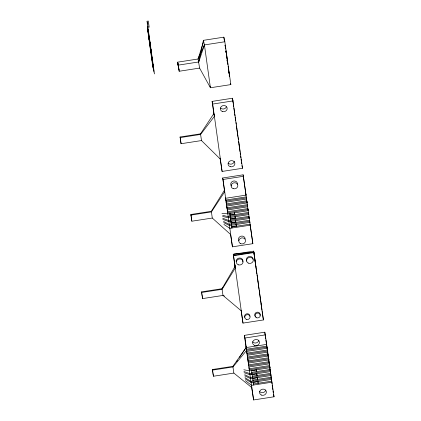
<?xml version="1.0" encoding="UTF-8"?>
<svg xmlns="http://www.w3.org/2000/svg" width="421" height="421" viewBox="0 0 421 421"><rect width="100%" height="100%" fill="white"/><g stroke="black" fill="none" stroke-linecap="round" stroke-linejoin="round"><path stroke-width="0.63" d="M178.272 66.129L178.541 67.997L178.088 64.881L178.583 67.318L178.325 66.129M178.567 67.649L178.446 67.36M178.32 65.455L178.415 66.092L178.309 65.413M201.006 52.678L198.096 58.998L177.678 62.155L178.325 65.118L198.744 61.961L203.422 40.327L223.851 37.164L224.851 41.758L230.84 84.6L210.416 87.757L199.601 68.091L198.096 58.998L203.185 42.716M198.744 61.961L204.422 44.915L203.422 40.327L203.59 41.537M198.096 58.998L204.422 44.915L224.851 41.758M234.807 264.667L234.96 266.54L222.004 288.711L222.988 295.437L241.27 310.84M211.289 211.321L190.866 214.484L190.997 215.078L211.421 211.916L211.289 211.321L224.409 190.25L224.73 191.729L211.421 211.916L212.279 218.046L230.719 234.571M200.507 133.841L213.815 113.659L214.4 116.328L200.633 134.431L180.209 137.593L180.077 136.999L200.507 133.841L201.491 140.567L220.388 159.17M236.613 361.681L237.339 360.602M239.528 357.355L246.09 347.625L244.375 335.358L264.798 332.195L266.714 344.389L246.285 347.551L246.064 346.536L246.448 349.277L266.872 346.12L267.246 348.225L246.822 351.382M251.9 387.683L233.85 373.08L213.426 376.242L212.442 369.512L232.866 366.354L246.09 347.625L253.61 399.95L274.039 396.787L271.382 378.363L271.603 379.379L251.179 382.542L245.148 378.832M222.835 287.696L222.004 288.711L201.58 291.874L202.564 298.6L222.988 295.437M191.055 215.831L190.971 215.22M191.245 217.183L191.155 216.568M191.434 218.531L191.345 217.92M191.618 219.883L191.534 219.267M201.77 293.221L201.68 292.606M201.954 294.568L201.87 293.958M202.143 295.921L202.059 295.305M202.333 297.268L202.248 296.658M212.626 370.864L212.542 370.248M212.815 372.211L212.731 371.601M213.005 373.564L212.921 372.948M213.194 374.911L213.11 374.301M177.678 62.155L179.183 71.254L199.601 68.091M213.984 114.849L212.1 101.393L232.524 98.23L242.528 168.279L222.104 171.436L220.078 158.438M212.1 101.393L212.684 104.061L233.108 100.903M180.077 136.999L181.067 143.724L201.491 140.567M224.593 191.555L222.693 177.983L243.117 174.826L246.069 195.112L225.645 198.27M222.693 177.983L223.014 179.462L243.443 176.299M225.503 197.817L225.814 200.059L246.243 196.896L246.464 197.912L246.617 199.007L226.193 202.164M246.464 197.912L226.04 201.075L225.814 200.059M226.045 201.712L226.361 203.953L246.785 200.796L247.006 201.812L247.159 202.901L226.735 206.058M247.006 201.812L226.582 204.969L226.361 203.953M226.672 206.169L226.903 207.848L247.332 204.69L247.553 205.706L247.706 206.795L227.277 209.958M247.553 205.706L227.124 208.863L226.903 207.848M227.672 212.758L248.095 209.6L248.248 210.689L227.824 213.852L221.946 213.421M229.75 214.889L234.702 214.126L234.802 214.584L234.486 212.342M191.723 220.615L191.855 221.209L212.279 218.046M229.85 215.352L248.422 212.479L248.795 214.584L228.366 217.746L222.593 216.452M230.298 218.783L235.244 218.02L235.35 218.478L235.113 216.799M230.398 219.246L248.964 216.373L249.337 218.478L228.913 221.641L222.83 219.399M249.185 217.389L228.761 220.551L222.662 218.215M230.84 222.677L235.792 221.914L235.892 222.372L235.576 220.13M230.94 223.141L249.506 220.267L249.885 222.372L229.456 225.535L223.662 222.593M249.732 221.283L229.303 224.446L223.498 221.414M231.382 226.577L236.334 225.809L236.434 226.266L236.123 224.025M231.487 227.035L250.053 224.161L252.858 243.675L232.434 246.838L230.582 234.386M250.274 225.177L229.85 228.34L223.919 224.461M256.847 273.818L253.674 251.142L233.245 254.273L234.192 255.179L253.895 252.132L263.409 319.949L242.985 323.107L241.133 310.672M235.107 267.598L233.245 254.273L233.566 255.731L253.989 252.574M244.375 335.358L244.954 338.026L265.383 334.869M246.759 351.493L246.995 353.172L267.419 350.014L267.64 351.03L267.793 352.119L247.369 355.277M267.64 351.03L247.216 354.187L246.995 353.172M247.301 355.387L247.537 357.066L267.961 353.908L268.182 354.924L268.335 356.013L247.911 359.176M268.182 354.924L247.758 358.082L247.537 357.066M247.769 358.718L248.085 360.96L268.509 357.803L268.73 358.818L268.882 359.908L248.458 363.07M268.73 358.818L248.306 361.976L248.085 360.96M269.272 362.713L269.051 361.697L248.627 364.854L248.848 365.875L269.272 362.713L269.424 363.802L249 366.965M249.016 367.628L249.169 368.754L269.598 365.591L269.972 367.696L249.548 370.859L243.843 369.764M251.832 370.606L256.163 369.938L256.526 371.59L256.21 369.349M251.574 372.359L270.14 369.485L270.514 371.59L250.09 374.753L244.08 372.711M270.361 370.501L249.937 373.664L243.917 371.532M251.758 374.601L256.71 373.832L257.068 375.49L256.831 373.806M252.116 376.253L270.687 373.38L271.061 375.485L250.632 378.647L244.712 375.8M270.908 374.395L250.484 377.558L244.743 374.716M252.3 378.495L257.252 377.726L257.615 379.384L257.378 377.7M252.663 380.147L271.229 377.274L271.603 379.379M271.45 378.29L251.027 381.452L244.985 377.648M253.463 382.294L257.799 381.621L258.157 383.278L257.847 381.031M253.205 384.041L271.777 381.168M271.998 382.184L251.569 385.347L245.422 380.684M253.895 252.132L233.96 254.068L234.192 255.179M222.646 215.326L228.214 216.652L248.643 213.494L248.795 214.584M223.362 295.247L224.367 296.058M178.525 67.339L178.72 68.365M225.072 45.121L225.293 46.136M225.461 47.926L225.682 48.941M225.898 51.309L226.119 52.325M226.272 53.42L226.882 57.24L226.661 56.219M227.035 58.33L226.703 56.803L226.908 58.54M227.098 59.608L227.429 61.134L227.114 58.887M227.361 61.208L227.14 60.192L227.293 61.313M227.529 62.997L227.75 64.013M228.34 68.486L229.061 72.817L228.84 71.802M228.771 71.875L229.103 73.401M229.277 75.185L229.498 76.201L229.213 73.907M230.561 83.326L230.84 84.6M235.155 117.038L235.702 120.938M236.791 128.726L237.402 132.547L237.181 131.531M237.333 132.62L237.555 133.636M238.965 144.303L239.986 151.571M241.943 165.606L242.528 168.279M245.848 194.097L246.069 195.112M246.396 197.991L246.617 199.007M246.938 201.885L247.159 202.901M247.485 205.78L247.706 206.795M248.095 209.6L247.874 208.584L227.451 211.742L227.214 210.063M248.027 209.674L248.248 210.689M249.116 217.462L249.337 218.478M249.658 221.357L249.885 222.372M252.858 243.675L243.117 174.826M255.752 266.009L255.979 267.046M257.936 281.607L258.547 285.427M258.72 286.417L258.326 284.412L259.026 289.395M259.568 293.29L261.273 304.899M263.409 319.949L262.115 311.503M266.714 344.389L266.493 343.373L266.872 346.12M210.137 86.484L210.416 87.757L204.422 44.915M267.793 352.119L267.572 351.103L267.961 353.908M268.335 356.013L268.114 354.998L268.509 357.803M268.882 359.908L268.661 358.892L269.051 361.697M269.424 363.802L269.203 362.786L269.598 365.591M270.514 371.59L270.293 370.575L270.687 373.38M273.455 394.119L274.039 396.787M234.96 266.54L235.281 267.998L222.135 289.306L201.706 292.463L201.58 291.874M251.59 370.543L251.521 370.243L251.979 373.348L251.916 373.048M252.132 374.437L252.068 374.143L252.526 377.242L252.458 376.942M253.005 380.842L253.068 381.137L252.611 378.037M253.547 384.736L253.616 385.031L253.221 382.226M249.169 368.754L249.395 369.77L269.819 366.607L269.972 367.696M253.61 399.95L251.584 386.946M232.866 366.354L233.85 373.08M148.239 31.991L147.434 28.302L152.66 65.692L154.465 73.97L148.476 31.128L147.476 26.539L153.56 69.823M148.392 33.08L147.945 31.049L149.965 42.716L149.523 40.684M148.587 33.985L149.423 38.821M149.329 39.779L148.492 34.943M149.476 40.869L149.034 38.837L149.871 43.673M149.676 41.774L150.513 46.61L150.065 44.579M150.023 44.763L149.581 42.732L150.413 47.568M150.218 45.668L151.055 50.504L150.613 48.473M150.565 48.662L150.123 46.626L150.96 51.462M150.765 49.562L151.602 54.398L151.155 52.367M151.113 52.557L150.671 50.525L152.686 62.187L152.244 60.156M151.307 53.456L152.144 58.293M152.049 59.256L151.213 54.42M152.202 60.345L151.76 58.314L152.591 63.15M152.397 61.245L153.233 66.081L152.791 64.05M152.744 64.239L152.302 62.208L153.139 67.044M202.438 298.005L202.564 298.6M212.442 369.512L212.568 370.106L232.992 366.944L246.669 350.293L267.093 347.136L267.246 348.225M213.3 375.648L213.426 376.242M178.578 67.581L178.572 68.002M178.599 68.086L178.678 68.102M178.23 65.102C178.099 64.36 178.362 66.065 178.246 65.192M177.978 63.934C177.809 63.05 178.141 64.913 177.967 64.018M178.751 68.797C178.583 67.918 178.909 69.77 178.741 68.886M178.899 69.539L178.82 69.102L178.914 69.618M178.115 64.602C178.23 65.502 177.972 63.634 178.088 64.539M225.482 47.205L225.719 48.889M225.945 50.541L226.34 53.341M227.582 62.224L227.893 64.466M228.124 66.118L228.519 68.923M236.002 122.511L236.234 124.195M236.465 125.847L236.86 128.652M237.633 134.194L237.881 136.515M238.102 137.53L238.412 139.772M238.644 141.424L239.039 144.229M232.524 98.23L233.25 103.419M233.434 104.718L233.708 106.66M233.887 107.96L234.523 112.502M234.702 113.796L234.976 115.743M240.165 152.849L240.428 154.76M240.607 156.038L240.875 157.954M241.054 159.227L241.233 160.501M241.412 161.78L241.68 163.69M225.04 45.173L225.193 46.294M226.282 54.083L226.44 55.204M228.382 69.102L228.619 70.786M228.85 72.438L229.008 73.559M223.851 37.164L224.356 40.8M225.851 51.499L226.009 52.62M227.098 60.408L227.256 61.529M229.198 75.427L229.356 76.548M257.068 274.834L258.005 281.533M259.247 290.411L259.636 293.216M253.674 251.142L255.663 265.362M261.046 303.883L261.936 310.235M267.025 347.209L267.419 350.014M269.75 366.68L270.14 369.485M270.919 375.032L271.229 377.274M264.798 332.195L265.251 335.421M265.43 336.711L265.698 338.647M265.883 339.936L266.961 347.678M267.14 348.967L269.035 362.513M269.219 363.802L270.75 374.769M270.929 376.058L272.013 383.799M272.192 385.089L272.371 386.378M272.555 387.667L272.824 389.604M273.003 390.893L273.276 392.83M234.544 213.005L234.702 214.126M235.013 216.336L235.244 218.02M235.555 220.23L235.792 221.914M236.102 224.125L236.334 225.809M230.955 221.325L231.345 224.13L230.892 221.025M212.684 104.061L222.104 171.436M223.014 179.462L232.434 246.838M233.566 255.731L242.985 323.107M244.954 338.026L246.285 347.551M248.311 362.613L248.548 364.297M178.325 65.118L179.183 71.254M180.209 137.593L181.067 143.724M190.866 214.484L191.855 221.209M147.892 28.46L148.808 35.001M149.202 37.806L149.355 38.895M149.744 41.7L149.897 42.789M150.286 45.594L150.439 46.684M150.834 49.489L150.986 50.578M151.376 53.383L151.528 54.472M151.923 57.277L152.076 58.366M152.465 61.171L152.618 62.261M153.012 65.066L153.881 71.296M148.013 30.975L148.166 32.064M148.56 34.869L148.713 35.959M149.102 38.764L149.255 39.853M149.65 42.658L149.802 43.747M150.192 46.552L150.344 47.647M150.739 50.446L150.892 51.541M151.281 54.341L151.434 55.435M151.828 58.24L151.981 59.329M152.37 62.134L152.523 63.224M152.918 66.029L153.244 68.365M234.929 264.777L235.102 266.667M234.56 261.552L234.708 263.42M226.403 106.86A3.447 3.094 -12.3 0 1 220.557 108.06M234.292 161.196A3.447 3.094 -12.3 0 1 231.897 163.98A3.447 3.094 -12.3 0 1 228.24 163.153M238.891 240.78A3.379 3.031 -12.3 0 1 240.896 236.223A3.379 3.031 -12.3 0 1 245.154 238.965M231.445 186.008A3.379 3.031 -12.3 0 1 233.171 181.119A3.379 3.031 -12.3 0 1 237.423 184.235M246.806 261.104A3.379 3.031 -12.3 0 1 248.911 256.578A3.379 3.031 -12.3 0 1 253.1 259.399M236.228 261.788A3.379 3.031 -12.3 0 1 239.765 258.026A3.379 3.031 -12.3 0 1 242.707 261.941M255.826 316.603A2.689 2.415 -12.3 0 1 255.179 313.403A2.689 2.415 -12.3 0 1 258.668 312.398A2.689 2.415 -12.3 0 1 259.925 315.418M244.822 317.334A2.689 2.415 -12.3 0 1 246.732 313.824A2.689 2.415 -12.3 0 1 249.9 316.255M258.815 340.352A3.447 3.094 -12.3 0 1 256.142 342.926A3.447 3.094 -12.3 0 1 252.605 341.773M265.735 390.093A3.447 3.094 -12.3 0 1 262.988 392.598A3.447 3.094 -12.3 0 1 259.494 391.362M147.787 22.197L147.15 22.608L147.255 23.344L147.976 23.55L147.339 23.96L147.445 24.697L148.166 24.897L147.529 25.307L147.629 26.044L148.355 26.244L147.718 26.66L147.818 27.397L149.181 27.181L148.324 21.05L146.961 21.261L147.066 21.997L147.787 22.197M229.866 213.536L229.803 213.236L230.261 216.336L229.866 213.536M230.413 217.431L230.345 217.131L230.803 220.23L230.413 217.431M231.497 225.219L231.434 224.919L231.892 228.024L231.497 225.219M222.598 111.591A3.447 3.094 -12.3 0 0 227.13 107.923A3.447 3.094 -12.3 0 0 221.535 106.334A3.447 3.094 -12.3 0 0 222.598 111.591M230.276 166.69A3.447 3.094 -12.3 0 0 234.839 163.053A3.447 3.094 -12.3 0 0 229.261 161.427A3.447 3.094 -12.3 0 0 230.276 166.69M261.394 395.061A3.447 3.094 -12.3 0 0 266.393 391.951A3.447 3.094 -12.3 0 0 261.115 389.693A3.447 3.094 -12.3 0 0 261.394 395.061M254.537 345.441A3.447 3.094 -12.3 0 0 259.447 342.21A3.447 3.094 -12.3 0 0 254.095 340.089A3.447 3.094 -12.3 0 0 254.537 345.441M233.229 188.671A3.379 3.031 -12.3 0 0 237.802 185.219A3.379 3.031 -12.3 0 0 232.392 183.482A3.379 3.031 -12.3 0 0 233.229 188.671M240.517 243.617A3.379 3.031 -12.3 0 0 245.543 240.744A3.379 3.031 -12.3 0 0 240.475 238.344A3.379 3.031 -12.3 0 0 240.517 243.617M248.211 263.072A3.379 3.031 -12.3 0 0 253.295 260.289A3.379 3.031 -12.3 0 0 248.29 257.794A3.379 3.031 -12.3 0 0 248.211 263.072M238.623 264.888A3.379 3.031 -12.3 0 0 243.022 261.252A3.379 3.031 -12.3 0 0 237.518 259.752A3.379 3.031 -12.3 0 0 238.623 264.888M256.631 317.781A2.689 2.415 -12.3 0 0 260.289 315.055A2.689 2.415 -12.3 0 0 255.994 313.645A2.689 2.415 -12.3 0 0 256.631 317.781M246.543 319.397A2.689 2.415 -12.3 0 0 250.053 316.513A2.689 2.415 -12.3 0 0 245.68 315.308A2.689 2.415 -12.3 0 0 246.543 319.397"/></g></svg>
